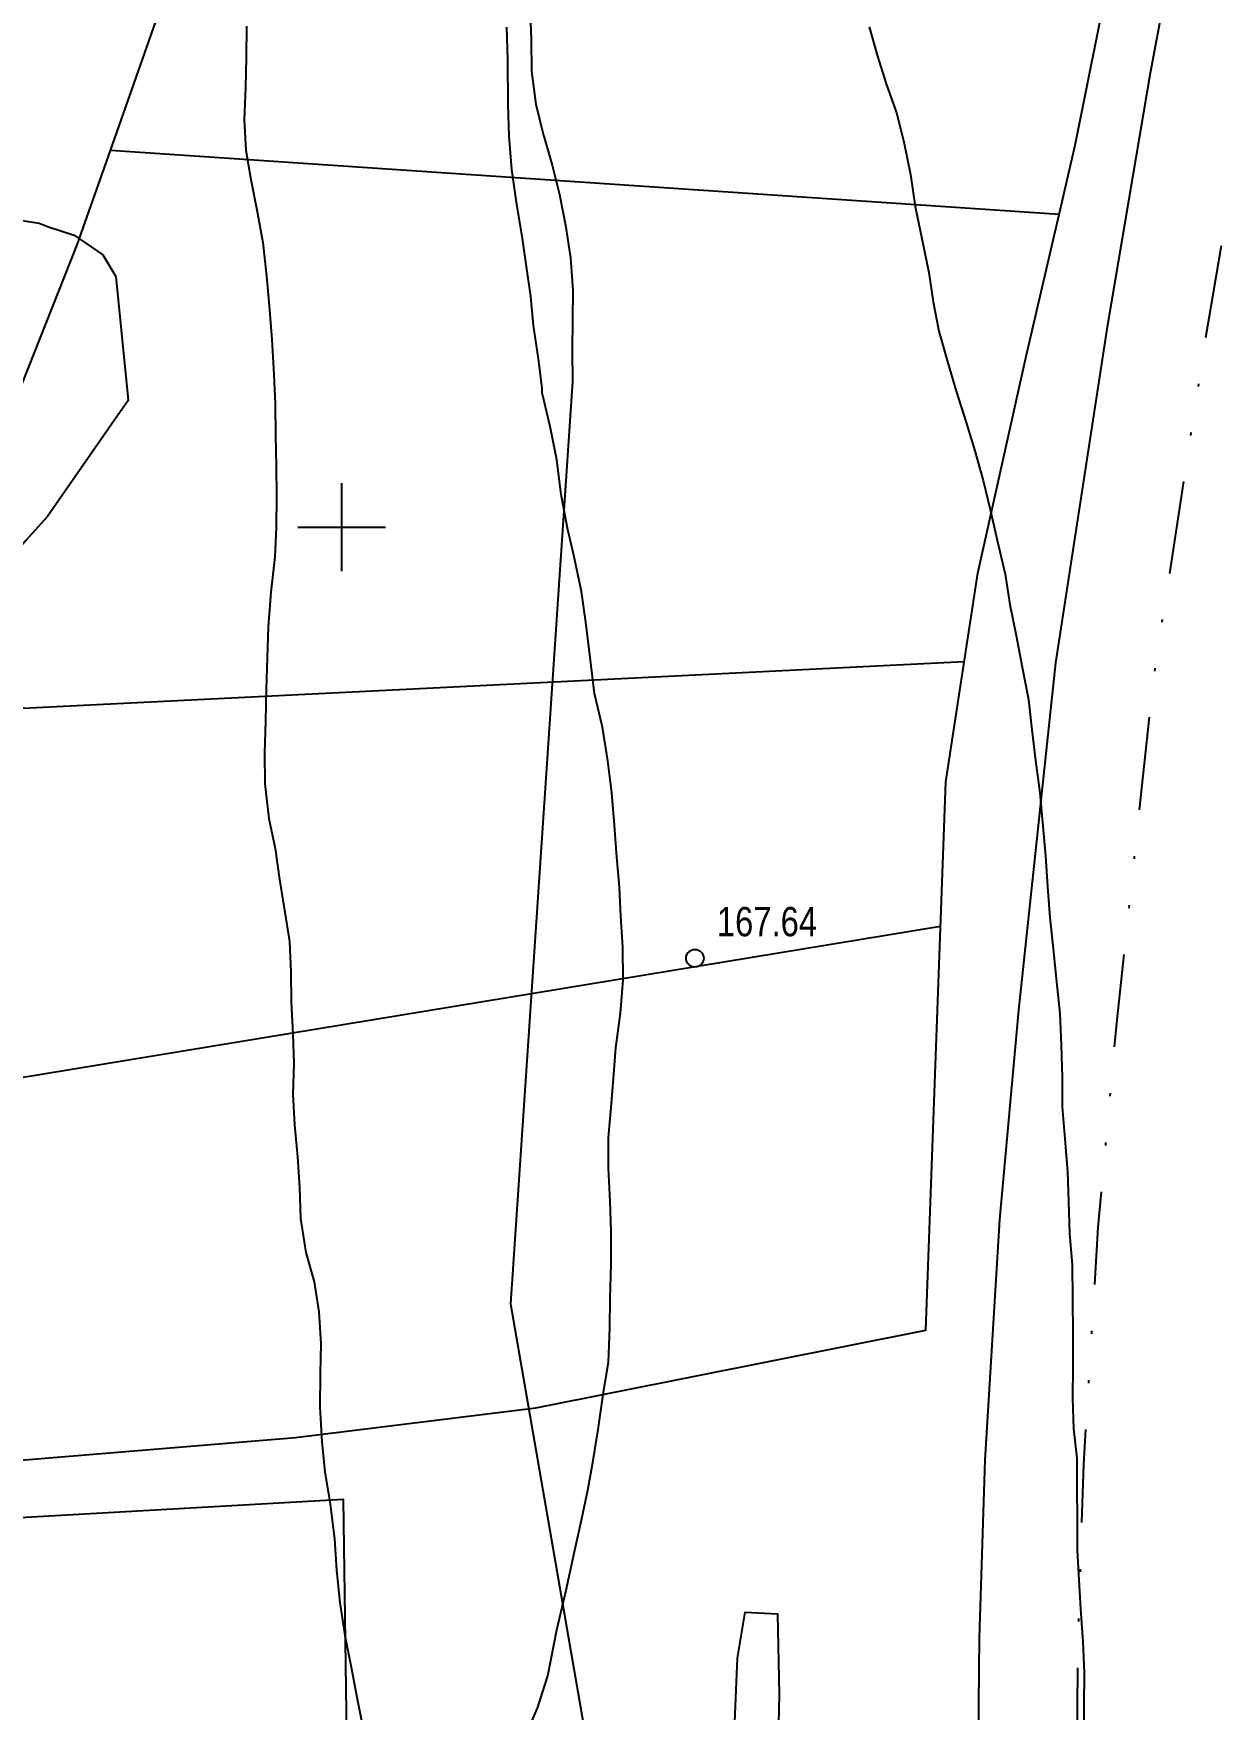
# Model space of a CAD drawing. Header units: metres. Extents: x 523256 to 524015, y 4669220 to 4669814.
# Drawn here: x 523589.5 to 523629.9, y 4669459.6 to 4669516.9 of the extents above; entities that cross this region are included whole.
import ezdxf

# ---------------------------------------------------------------- set-up
doc = ezdxf.new("R2010")
doc.units = ezdxf.units.M
doc.header["$MEASUREMENT"] = 0
doc.linetypes.add('MORSE_D', pattern=[31.75, 12.7, -6.35, 0, -6.35, 0, -6.35])
for name, color, linetype in [('031006 Cota terreno', 9, 'Continuous'), ('032011 Curva cada 1 m', 40, 'Continuous'), ('032015 Curva cada 5 m', 34, 'Continuous'), ('032022 Curva cada 1 m de baja fiabilidad', 40, 'Continuous'), ('033006 Texto cota terreno', 9, 'Continuous'), ('072001 Borde aglomerado u hormigon', 7, 'Continuous'), ('082001 Valla Alambrada', 7, 'ALAMBRADA'), ('102002 Zona arbolada', 3, 'MASA'), ('202001 Eje Calle', 254, 'MORSE_D'), ('992007 Cuadricula', 7, 'Continuous')]:
    doc.layers.add(name, color=color, linetype=linetype)
doc.styles.get("Standard").update_dxf_attribs({"font": 'arial.ttf'})
doc.linetypes.add('ALAMBRADA', pattern='A,3,[131,GEOGRAMA.SHX,S=0.5,R=0,X=0,Y=0],3', length=6)
doc.linetypes.add('MASA', pattern='A,0.0001,[130,GEOGRAMA.SHX,S=0.5,R=180,X=0,Y=0],-2.9', length=2.9001)

# ---------------------------------------------------------------- blocks, each defined once
blk = doc.blocks.new('COTAP')
at = {"color": 0}
blk.add_circle((0, 0), 0.3, dxfattribs=at)

msp = doc.modelspace()

# ---------------------------------------------------------------- linework, layer by layer
at = {"layer": '032011 Curva cada 1 m'}
for points, elevation in [([(523596.75, 4669517.1), (523596.74, 4669516.02), (523596.72, 4669515.02), (523596.67, 4669513.9), (523596.73, 4669512.87), (523596.9, 4669511.87), (523597.11, 4669510.83), (523597.31, 4669509.72), (523597.43, 4669508.57), (523597.52, 4669507.56), (523597.62, 4669506.41), (523597.68, 4669505.21), (523597.73, 4669504.21), (523597.74, 4669503.13), (523597.76, 4669502.08), (523597.77, 4669501.06), (523597.76, 4669500), (523597.72, 4669498.99), (523597.58, 4669497.78), (523597.49, 4669496.6), (523597.46, 4669495.54), (523597.42, 4669494.47), (523597.4, 4669493.39), (523597.37, 4669492.29), (523597.38, 4669491.24), (523597.51, 4669490.06), (523597.73, 4669489.04), (523597.88, 4669487.98), (523598.05, 4669486.93), (523598.22, 4669485.86), (523598.26, 4669484.83), (523598.28, 4669483.8), (523598.33, 4669482.7), (523598.37, 4669481.7), (523598.33, 4669480.65), (523598.39, 4669479.6), (523598.49, 4669478.51), (523598.56, 4669477.46), (523598.6, 4669476.41), (523598.78, 4669475.25), (523599.06, 4669474.25), (523599.22, 4669473.22), (523599.29, 4669472.14), (523599.26, 4669471.12), (523599.25, 4669469.97), (523599.32, 4669468.78), (523599.43, 4669467.76), (523599.61, 4669466.66), (523599.76, 4669465.47), (523599.82, 4669464.4), (523599.94, 4669463.3), (523600.11, 4669462.17), (523600.33, 4669461.04), (523600.53, 4669460.01), (523600.73, 4669458.99)], 169), ([(523617.99, 4669517.08), (523618.27, 4669516.11), (523618.57, 4669515.13), (523618.93, 4669514.14), (523619.18, 4669513.16), (523619.41, 4669512.04), (523619.56, 4669510.95), (523619.8, 4669509.8), (523620.03, 4669508.69), (523620.18, 4669507.69), (523620.37, 4669506.69), (523620.68, 4669505.61), (523620.96, 4669504.64), (523621.31, 4669503.57), (523621.6, 4669502.61), (523621.88, 4669501.59), (523622.12, 4669500.61), (523622.36, 4669499.56), (523622.63, 4669498.4), (523622.8, 4669497.36), (523623.01, 4669496.31), (523623.21, 4669495.22), (523623.43, 4669494.12), (523623.55, 4669493.09), (523623.67, 4669492.04), (523623.82, 4669490.94), (523623.91, 4669489.92), (523624.01, 4669488.78), (523624.08, 4669487.73), (523624.16, 4669486.68), (523624.27, 4669485.61), (523624.39, 4669484.48), (523624.5, 4669483.4), (523624.55, 4669482.32), (523624.58, 4669481.23), (523624.58, 4669480.22), (523624.67, 4669479.13), (523624.76, 4669478), (523624.8, 4669476.99), (523624.83, 4669475.9), (523624.92, 4669474.82), (523624.93, 4669473.68), (523624.94, 4669472.46), (523624.94, 4669471.35), (523624.93, 4669470.28), (523624.97, 4669469.23), (523625.08, 4669468.23), (523625.08, 4669467.18), (523625.09, 4669466.18), (523625.09, 4669465.08), (523625.15, 4669464.08), (523625.2, 4669463.08), (523625.29, 4669461.96), (523625.33, 4669460.9), (523625.32, 4669459.77), (523625.33, 4669458.75)], 167), ([(523606.89, 4669513.37), (523606.9, 4669513.35), (523607.18, 4669512.36), (523607.43, 4669511.36), (523607.64, 4669510.31), (523607.81, 4669509.2), (523607.88, 4669508.08), (523607.87, 4669507.08), (523607.86, 4669506.02), (523607.87, 4669504.97), (523605.76, 4669473.5), (523612.9, 4669432.32)], 168), ([(523613.16, 4669453.23), (523613.5, 4669461.4), (523613.76, 4669462.97), (523614.87, 4669462.91), (523614.92, 4669460.16), (523614.81, 4669455.09)], 168)]:
    msp.add_lwpolyline(points, dxfattribs=dict(at, elevation=elevation))
at = {"layer": '032015 Curva cada 5 m', "elevation": 170}
msp.add_lwpolyline([(523606.22849, 4669458.65038), (523606.67849, 4669459.69038), (523607.02849, 4669460.80038), (523607.33849, 4669462.37038), (523607.65849, 4669463.72038), (523607.90849, 4669464.88038), (523608.15849, 4669466.01038), (523608.39849, 4669467.13038), (523608.57849, 4669468.15038), (523608.74849, 4669469.20038), (523608.91849, 4669470.40038), (523609.09849, 4669471.50038), (523609.14849, 4669472.68038), (523609.15849, 4669473.68038), (523609.18849, 4669474.84038), (523609.19849, 4669475.99038), (523609.15849, 4669476.99038), (523609.09849, 4669478.12038), (523609.09849, 4669479.17038), (523609.19849, 4669480.19038), (523609.27849, 4669481.19038), (523609.34849, 4669482.23038), (523609.50849, 4669483.41038), (523609.59849, 4669484.54038), (523609.58849, 4669485.67038), (523609.51849, 4669486.72038), (523609.47849, 4669487.72038), (523609.38849, 4669488.74038), (523609.30849, 4669489.83038), (523609.21849, 4669490.93038), (523609.07849, 4669492.03038), (523608.89849, 4669493.18038), (523608.62849, 4669494.32038), (523608.47849, 4669495.55038), (523608.32849, 4669496.76038), (523608.17849, 4669497.81038), (523607.92849, 4669498.99038), (523607.70849, 4669499.97038), (523607.48849, 4669501.12038), (523607.33849, 4669502.30038), (523607.10849, 4669503.44038), (523606.83849, 4669504.59038), (523606.83849, 4669504.75038), (523606.71849, 4669505.75038), (523606.54849, 4669506.88038), (523606.44849, 4669507.88038), (523606.30849, 4669508.90038), (523606.15849, 4669509.93038), (523605.97849, 4669511.01038), (523605.80849, 4669512.21038), (523605.70849, 4669513.35038), (523605.67849, 4669514.42038), (523605.66849, 4669515.95038), (523605.62849, 4669517.07038)], dxfattribs=at)
at = {"layer": '032022 Curva cada 1 m de baja fiabilidad', "elevation": 168}
msp.add_lwpolyline([(523607.9, 4669533.87), (523607.74, 4669533.16), (523607.46, 4669532.03), (523607.16, 4669531.04), (523606.88, 4669529.94), (523606.69, 4669528.92), (523606.5, 4669527.8), (523606.36, 4669526.77), (523606.13, 4669525.57), (523605.99, 4669524.49), (523605.93, 4669523.4), (523605.99, 4669522.29), (523606.06, 4669521.24), (523606.18, 4669520.05), (523606.33, 4669518.82), (523606.42, 4669517.74), (523606.46, 4669516.67), (523606.48, 4669515.56), (523606.62, 4669514.44), (523606.89, 4669513.37)], dxfattribs=at)
at = {"layer": '072001 Borde aglomerado u hormigon', "flags": 128}
msp.add_lwpolyline([(523626.86849, 4669344.97038), (523627.99849, 4669348.46038), (523628.88849, 4669353.32038), (523629.07849, 4669356.48038), (523629.30849, 4669361.87038), (523629.47849, 4669367.63038), (523629.31849, 4669376.13038), (523628.92849, 4669383.58038), (523628.17849, 4669390.62038), (523626.34849, 4669403.48038), (523623.02849, 4669429.12038), (523622.27849, 4669435.75038), (523621.91849, 4669442.26038), (523621.72849, 4669448.29038), (523621.68849, 4669455.33038), (523621.75849, 4669462.10038), (523621.94849, 4669468.16038), (523622.44849, 4669476.37038), (523623.09849, 4669483.52038), (523624.36849, 4669495.37038), (523626.13849, 4669506.91038), (523627.59849, 4669515.51038), (523628.41849, 4669519.94038)], dxfattribs=at)
at = {"layer": '082001 Valla Alambrada', "flags": 128}
for points in [[(523624.47576, 4669510.67057), (523625.02849, 4669513.04038), (523626.59849, 4669520.86038), (523629.54849, 4669532.76038), (523631.92849, 4669544.06038), (523634.21849, 4669553.01038), (523637.94849, 4669566.53038), (523643.41849, 4669580.15038), (523654.70849, 4669603.89038), (523669.41849, 4669629.34038), (523676.25849, 4669638.61038)], [(523592.10863, 4669512.86037), (523594.75849, 4669520.41038), (523596.44849, 4669529.34038), (523595.52849, 4669532.08038), (523594.94849, 4669534.13038), (523594.98849, 4669535.83038), (523595.29849, 4669537.56038), (523597.59849, 4669544.48038)], [(523584.5311, 4669493.58051), (523586.15849, 4669497.48038), (523590.97849, 4669509.64038), (523592.10863, 4669512.86037)], [(523624.47576, 4669510.67057), (523592.10863, 4669512.86037)], [(523584.5311, 4669493.58051), (523582.82849, 4669489.50038), (523577.67849, 4669479.01038), (523571.97849, 4669467.28038), (523584.21849, 4669467.76038), (523598.42849, 4669468.93038), (523606.61849, 4669469.95038), (523619.92849, 4669472.60038), (523620.60849, 4669491.31038), (523621.70849, 4669498.43038), (523623.35849, 4669505.88038), (523624.47576, 4669510.67057)], [(523621.23849, 4669495.41038), (523584.5311, 4669493.58051)], [(523620.42849, 4669486.37038), (523577.85849, 4669479.37038)], [(523575.24849, 4669452.79038), (523574.94849, 4669446.71038), (523587.89849, 4669442.98038), (523596.05849, 4669441.82038), (523601.05849, 4669441.19038), (523600.22849, 4669454.72038), (523600.05849, 4669466.82038), (523581.57849, 4669465.77038), (523578.13849, 4669460.27038)]]:
    msp.add_lwpolyline(points, dxfattribs=at)
at = {"layer": '102002 Zona arbolada', "flags": 128}
msp.add_lwpolyline([(523592.71849, 4669504.33038), (523592.15849, 4669503.53038), (523589.95849, 4669500.37038), (523589.22849, 4669499.55038), (523588.54849, 4669498.74038), (523587.64849, 4669498.25038), (523587.57849, 4669498.22038), (523586.48849, 4669497.76038), (523585.35849, 4669497.27038), (523584.88849, 4669497.16038), (523584.35849, 4669497.04038), (523583.32849, 4669497.06038), (523582.15849, 4669497.22038), (523581.15849, 4669497.63038), (523580.85849, 4669498.27038), (523580.88849, 4669499.15038), (523581.07849, 4669500.41038), (523581.38849, 4669501.83038), (523581.66849, 4669503.29038), (523581.95849, 4669504.68038), (523582.20849, 4669505.97038), (523582.48849, 4669507.20038), (523582.99849, 4669508.47038), (523583.69849, 4669509.34038), (523584.60849, 4669509.96038), (523585.56849, 4669510.26038), (523586.56849, 4669510.46038), (523587.02849, 4669510.50038), (523587.66849, 4669510.56038), (523588.66849, 4669510.54038), (523589.67849, 4669510.38038), (523589.96849, 4669510.27038), (523590.86849, 4669509.97038), (523591.84849, 4669509.30038), (523592.29849, 4669508.56038), (523592.68849, 4669504.56038), (523592.71849, 4669504.33038)], dxfattribs=at)
at = {"layer": '202001 Eje Calle', "ltscale": 0.25, "flags": 128}
msp.add_lwpolyline([(523802.5328, 4669797.00038), (523802.34076, 4669796.06468), (523800.77151, 4669788.45128), (523798.10863, 4669778.37332), (523794.04926, 4669767.24081), (523787.65016, 4669753.31816), (523781.73306, 4669743.61699), (523775.81369, 4669734.94205), (523769.27328, 4669726.74868), (523759.59803, 4669715.78677), (523719.95608, 4669676.21488), (523703.29851, 4669658.33337), (523694.90329, 4669648.65114), (523685.06754, 4669636.31193), (523677.99575, 4669626.29685), (523669.69289, 4669613.67889), (523663.1007, 4669602.73467), (523656.89641, 4669590.839), (523651.4604, 4669579.04444), (523646.71438, 4669568.36589), (523641.2263, 4669553.46121), (523635.80854, 4669535.59351), (523631.70407, 4669519.2251), (523630.90325, 4669514.89867), (523629.45647, 4669506.37432), (523627.70211, 4669494.93632), (523626.44313, 4669483.18915), (523625.80012, 4669476.11603), (523625.30618, 4669468.00554), (523625.11884, 4669462.03034), (523625.04948, 4669455.32256), (523625.08908, 4669448.35287), (523625.27646, 4669442.40611), (523625.62893, 4669436.03229), (523626.36504, 4669429.52509), (523629.67884, 4669403.93294), (523631.5142, 4669391.03528), (523632.28006, 4669383.84644), (523632.67773, 4669376.24989), (523632.84032, 4669367.61242), (523633.68849, 4669344.18038)], dxfattribs=at)
at = {"layer": '992007 Cuadricula'}
for points in [[(523600, 4669498.5), (523600, 4669501.5)], [(523598.5, 4669500), (523601.5, 4669500)]]:
    msp.add_lwpolyline(points, dxfattribs=at)

# ---------------------------------------------------------------- block references
at = {"layer": '031006 Cota terreno'}
msp.add_blockref('COTAP', (523612.05, 4669485.29, 167.64), dxfattribs=at)

# ---------------------------------------------------------------- texts
at = {"layer": '033006 Texto cota terreno', "width": 0.8}
msp.add_text('167.64', height=1, dxfattribs=at).set_placement((523612.8, 4669486.04, 167.64))

doc.saveas('drawing.dxf')
